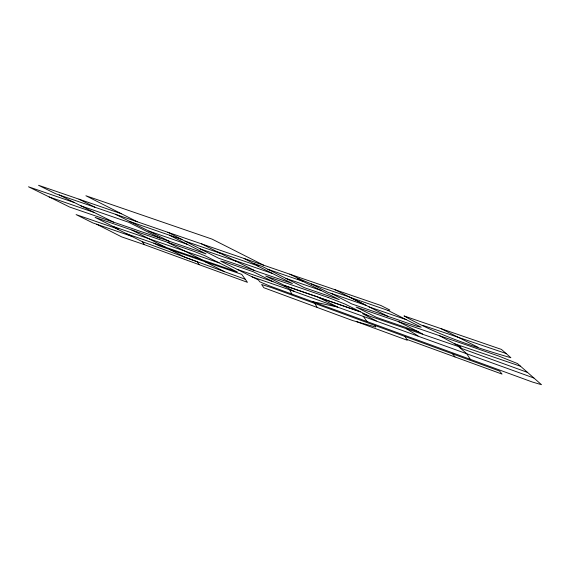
<?xml version="1.0" encoding="UTF-8"?>
<svg xmlns="http://www.w3.org/2000/svg" width="570" height="570" viewBox="0 0 570 570"><rect width="100%" height="100%" fill="white"/><g stroke="black" fill="none" stroke-linecap="round" stroke-linejoin="round"><path stroke-width="0.85" d="M237.177 269.346L272.959 281.651L284.608 286.439L285.47 285.94L317.754 297.02L337.725 307.059L312.638 301.658M334.953 289.695L350.251 297.426L387.985 310.415L389.823 309.995L380.86 305.477L55.497 193.686L38.553 185.293L121.531 213.8M311.32 283.931L349.581 297.091L366.047 305.363L327.636 292.168L311.32 283.931L299.065 278.737L297.255 278.509L339.3 299.649L304.366 287.658L262.236 266.439L253.23 263.304M376.3 320.917L362.591 313.692L458.629 346.624L466.688 353.628L470.307 359.328M217.79 252.026L258.353 266.019L244.145 258.488M422.755 325.328L506.06 353.478L510.898 357.746C474.112 347.052 437.447 334.996 404.023 315.923L441.216 328.719L478.016 347.272M454.404 343.682L520.574 366.275L541.5 384.707L532.323 382.007L269.211 285.777L259.721 281.78L258.531 280.055L220.59 261.039L225.114 262.079L253.379 271.783L272.959 281.651M153.85 243.183L158.816 245.727L241.744 274.384L247.458 282.328L144.509 244.701L121.716 236.906L96.708 224.245L92.903 222.941L76.109 214.605L118.467 229.19L95.105 217.405L194.441 251.541L204.708 255.631L237.355 271.968L126.754 233.85M113.494 222.122L74.577 202.663L28.5 186.789L69.597 207.024L206.034 253.899L169.39 235.182M267.9 269.296L303.083 281.388M80.919 205.834L128.656 222.25L159.871 238.046M167.779 232.239L200.17 248.862L236.215 261.295M285.99 278.402L321.131 290.486M369.103 306.902L406.111 319.606L421.209 327.187L416.955 326.311L351.747 303.924L331.035 293.336M49.148 196.949L94.064 212.425M112.874 226.368L219.158 262.863M318.829 297.561L361.18 312.146L367.899 315.516M418.551 331.868L376.656 317.44L356.108 307.066L498.907 356.115L517.496 363.56L520.574 366.275M252.132 276.849L289.717 289.817L533.905 378.017M96.708 224.245L131.506 236.244M130.046 221.602L181.987 239.528M185.086 241.124L220.262 253.265M234.149 260.255L272.439 273.472M148.848 231.057L187.302 244.331M460.132 347.928L527.542 372.417M245.25 279.257L185.67 257.512L169.653 249.468M115.361 228.114L142.272 241.666L197.213 261.723L199.179 264.658M406.731 339.364L502.056 374.098L499.591 371.063L271.591 287.643L261.609 284.508L263.832 287.722L352.538 320.518L375.68 327.052L375.131 325.541M356.599 321.665L407.258 340.247L405.028 336.471M289.831 274.191L299.065 278.737M59.187 194.961L74.577 202.663M350.251 297.426L387.828 316.307M201.495 243.832L254.776 270.629M115.425 214.256L168.991 241.174M441.216 328.719L501.457 349.424L506.06 353.478M263.561 265.157L212.069 239.122L85.899 195.759L137.206 221.737M256.308 265.328L292.417 283.554L218.538 258.189L200.17 248.862M78.988 199.179L94.827 207.181M387.985 310.415L406.111 319.606M398.216 321.53L422.634 333.942M167.609 242.328L201.873 259.735M204.594 261.544L224.673 271.748M131.898 230.059L165.421 247.173M284.608 286.439L294.719 291.612M439.399 335.68L461.116 347.265L458.629 346.624M406.517 328.79L418.01 335.908M452.758 353.934L454.974 356.941M142.272 241.666L144.509 244.701M363.197 316.215L367.03 321.551M314.825 303.482L317.091 307.209M289.717 289.817L291.812 294.042M328.135 297.462L265.706 276.015L284.779 285.591L360.489 311.804L345.192 304.138L328.135 297.462"/></g></svg>
